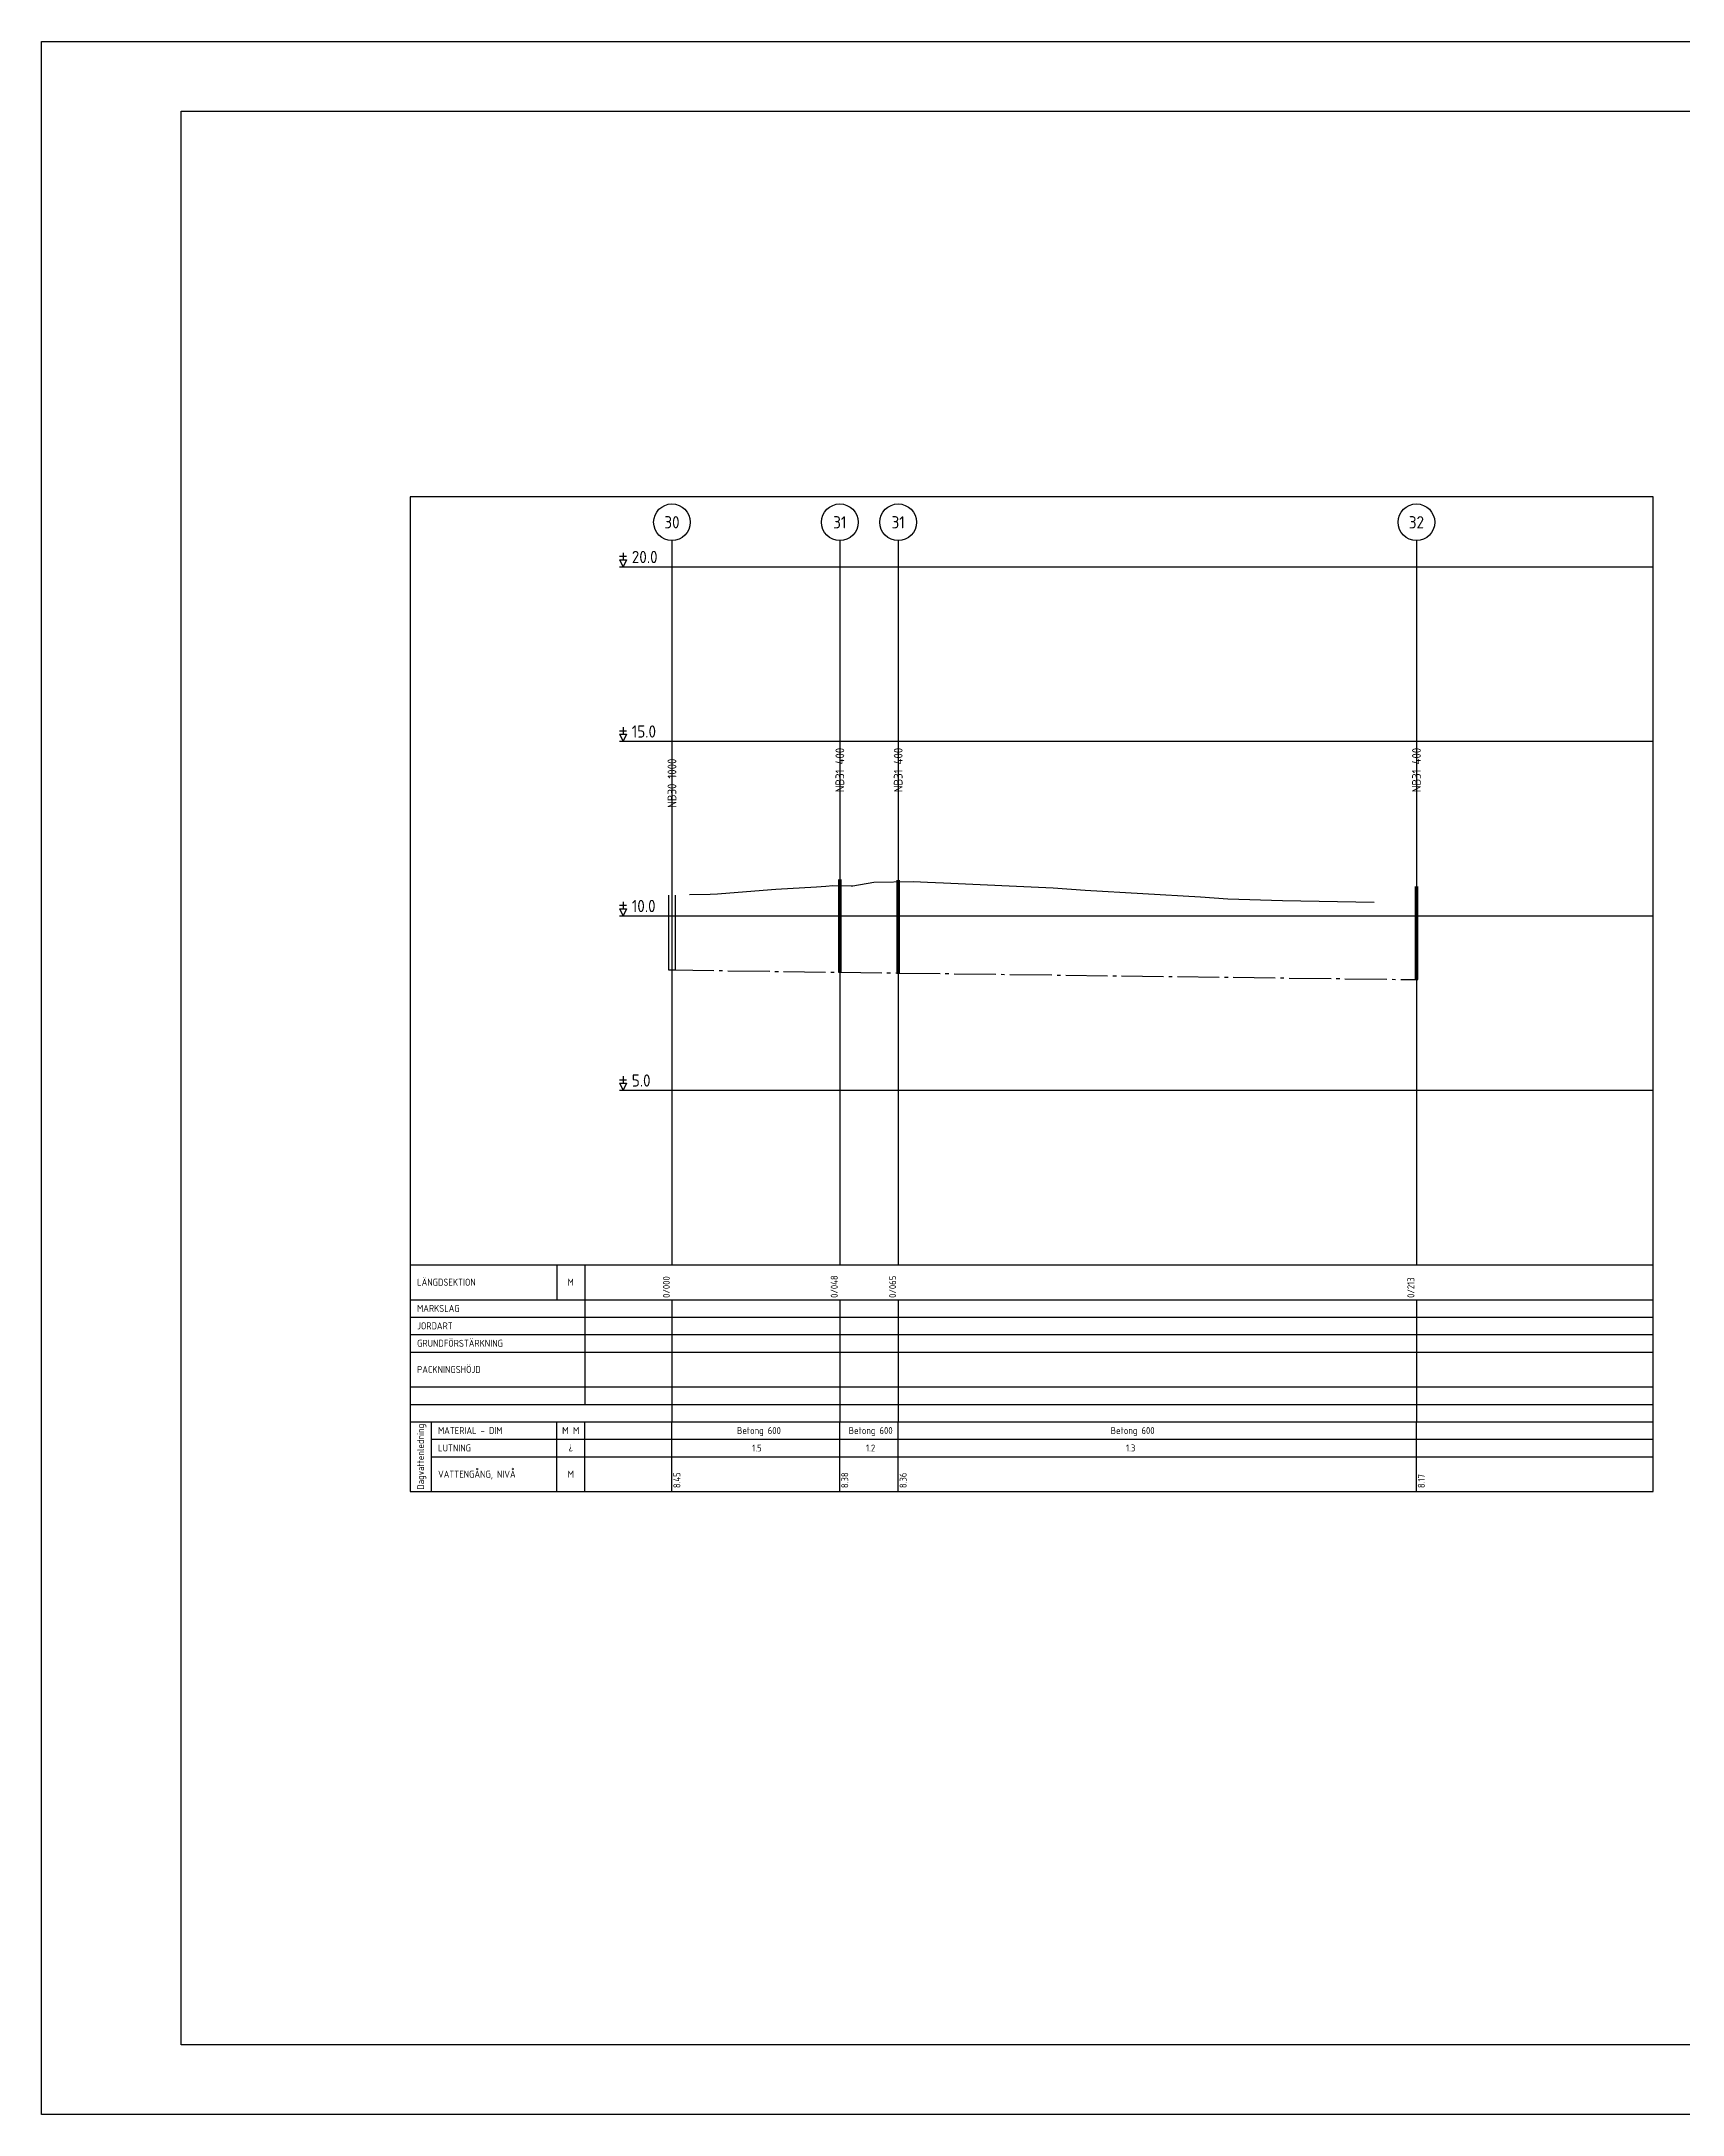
# Model space of a CAD drawing. Header units: metres. Extents: x 14120 to 17296, y 12612 to 17223.
# Drawn here: x 16436 to 16906, y 13333 to 13927 of the extents above; entities that cross this region are included whole.
import ezdxf
from ezdxf.enums import TextEntityAlignment as Align

# ---------------------------------------------------------------- set-up
doc = ezdxf.new("R2010")
doc.units = ezdxf.units.M
doc.header["$MEASUREMENT"] = 0
doc.linetypes.add('BH90-PMB-DV', pattern=[16, 12, -1.5, 1, -1.5])
doc.layers.get('DEFPOINTS').update_dxf_attribs({"color": 5, "linetype": 'CONTINUOUS'})
for name, color, linetype in [('M-368-T', 1, 'CONTINUOUS'), ('M-368A', 1, 'CONTINUOUS'), ('M-368B', 4, 'CONTINUOUS'), ('M-412', 3, 'BH90-PMB-DV'), ('M-46-Brunn_nb', 6, 'CONTINUOUS'), ('M-46-MARK', 4, 'CONTINUOUS'), ('M-466-x', 3, 'CONTINUOUS'), ('M-468A', 1, 'CONTINUOUS'), ('M-469-x', 3, 'CONTINUOUS')]:
    doc.layers.add(name, color=color, linetype=linetype)
doc.styles.add('ISO', font='iso.shx')
doc.styles.add('ISO18', font='ISO3098', dxfattribs={"height": 1.8})
doc.styles.add('ISO3098', font='iso3098.shx')

msp = doc.modelspace()

# ---------------------------------------------------------------- linework, layer by layer
at = {"layer": 'DEFPOINTS', "flags": 128}
for points in [[(16435.774, 13332.642), (16435.774, 13926.642), (17276.774, 13926.642), (17276.774, 13332.642)], [(16475.774, 13352.642), (16475.774, 13906.642), (17256.774, 13906.642), (17256.774, 13472.642), (17156.774, 13472.642), (17156.774, 13352.642)]]:
    msp.add_lwpolyline(points, close=True, dxfattribs=at)
at = {"layer": 'M-368-T'}
for p, q in [((16601.386, 13779.126), (16603.386, 13779.126)), ((16601.386, 13778.126), (16603.386, 13778.126)), ((16601.386, 13778.126), (16602.386, 13776.126)), ((16602.386, 13780.126), (16602.386, 13778.126)), ((16603.386, 13778.126), (16602.386, 13776.126)), ((16601.386, 13729.126), (16603.386, 13729.126)), ((16601.386, 13728.126), (16603.386, 13728.126)), ((16601.386, 13728.126), (16602.386, 13726.126)), ((16602.386, 13730.126), (16602.386, 13728.126)), ((16603.386, 13728.126), (16602.386, 13726.126)), ((16602.386, 13680.126), (16602.386, 13678.126)), ((16601.386, 13679.126), (16603.386, 13679.126)), ((16601.386, 13678.126), (16603.386, 13678.126)), ((16601.386, 13678.126), (16602.386, 13676.126)), ((16603.386, 13678.126), (16602.386, 13676.126)), ((16601.386, 13629.126), (16603.386, 13629.126)), ((16601.386, 13628.126), (16603.386, 13628.126)), ((16601.386, 13628.126), (16602.386, 13626.126)), ((16602.386, 13630.126), (16602.386, 13628.126)), ((16603.386, 13628.126), (16602.386, 13626.126))]:
    msp.add_line(p, q, dxfattribs=at)
at = {"layer": 'M-368A'}
msp.add_lwpolyline([(16541.386, 13511.126), (16897.471, 13511.126), (16897.471, 13796.126), (16541.386, 13796.126)], close=True, dxfattribs=at)
at = {"layer": 'M-368B'}
for p, q in [((16601.386, 13776.126), (16897.471, 13776.126)), ((16601.386, 13726.126), (16897.471, 13726.126)), ((16601.386, 13676.126), (16897.471, 13676.126)), ((16601.386, 13626.126), (16897.471, 13626.126))]:
    msp.add_line(p, q, dxfattribs=at)
at = {"layer": 'M-412'}
for points in [[(16616.386, 13660.626), (16664.476, 13659.926)], [(16664.476, 13659.926), (16681.196, 13659.726)], [(16681.196, 13659.726), (16829.656, 13657.826)]]:
    msp.add_lwpolyline(points, dxfattribs=at)
at = {"layer": 'M-46-Brunn_nb'}
for points in [[(16664.076, 13686.566), (16664.076, 13659.926), (16664.876, 13659.926), (16664.876, 13686.566)], [(16680.796, 13686.366), (16680.796, 13659.726), (16681.596, 13659.726), (16681.596, 13686.366)], [(16615.386, 13682.029), (16615.386, 13660.626), (16617.386, 13660.626), (16617.386, 13682.029)], [(16829.256, 13684.466), (16829.256, 13657.826), (16830.056, 13657.826), (16830.056, 13684.466)]]:
    msp.add_lwpolyline(points, dxfattribs=at)
at = {"layer": 'M-46-MARK', "flags": 128}
msp.add_lwpolyline([(16621.455, 13682.173), (16627.308, 13682.34), (16627.309, 13682.34), (16629.427, 13682.4), (16629.428, 13682.4), (16635.318, 13682.882), (16635.319, 13682.882), (16646.169, 13683.771), (16657.828, 13684.427), (16657.829, 13684.427), (16660.506, 13684.634), (16662.487, 13684.787), (16667.685, 13684.738), (16668.047, 13684.715), (16668.222, 13684.704), (16674.248, 13685.78), (16674.249, 13685.78), (16685.612, 13685.905), (16689.611, 13685.76), (16694.127, 13685.565), (16694.128, 13685.565), (16725.617, 13684.137), (16734.721, 13683.454), (16734.722, 13683.454), (16767.749, 13681.545), (16775.632, 13681.024), (16775.633, 13681.024), (16791.26, 13680.546), (16791.261, 13680.546), (16817.592, 13679.997), (16817.593, 13679.997)], dxfattribs=at)
at = {"layer": 'M-466-x'}
for p, q in [((16616.386, 13783.626), (16616.386, 13576.126)), ((16664.476, 13783.626), (16664.476, 13576.126)), ((16681.196, 13783.626), (16681.196, 13576.126)), ((16829.656, 13783.626), (16829.656, 13576.126)), ((16616.386, 13511.126), (16616.386, 13531.126)), ((16664.476, 13511.126), (16664.476, 13531.126)), ((16681.196, 13511.126), (16681.196, 13531.126)), ((16829.656, 13511.126), (16829.656, 13531.126))]:
    msp.add_line(p, q, dxfattribs=at)
for centre in [(16616.386, 13788.876), (16664.476, 13788.876), (16681.196, 13788.876), (16829.656, 13788.876)]:
    msp.add_circle(centre, 5.25, dxfattribs=at)
at = {"layer": 'M-468A'}
for p, q in [((16541.386, 13576.126), (16897.471, 13576.126)), ((16583.386, 13576.126), (16583.386, 13566.126)), ((16591.386, 13576.126), (16591.386, 13536.126)), ((16541.386, 13566.126), (16897.471, 13566.126)), ((16541.386, 13561.126), (16897.471, 13561.126)), ((16541.386, 13556.126), (16897.471, 13556.126)), ((16541.386, 13551.126), (16897.471, 13551.126)), ((16541.386, 13541.126), (16897.471, 13541.126)), ((16541.386, 13536.126), (16897.471, 13536.126)), ((16541.386, 13531.126), (16897.471, 13531.126)), ((16547.386, 13531.126), (16547.386, 13511.126)), ((16547.386, 13526.126), (16897.471, 13526.126)), ((16583.386, 13511.126), (16583.386, 13531.126)), ((16591.386, 13511.126), (16591.386, 13531.126)), ((16547.386, 13521.126), (16897.471, 13521.126))]:
    msp.add_line(p, q, dxfattribs=at)
at = {"layer": 'M-469-x', "linetype": 'Continuous'}
for p, q in [((16616.386, 13566.126), (16616.386, 13531.126)), ((16664.476, 13566.126), (16664.476, 13531.126)), ((16681.196, 13566.126), (16681.196, 13531.126)), ((16829.656, 13566.126), (16829.656, 13531.126))]:
    msp.add_line(p, q, dxfattribs=at)

# ---------------------------------------------------------------- texts
at = {"layer": 'M-368-T', "style": 'ISO'}
for s, p in [('20.0', (16604.886, 13776.126)), ('15.0', (16604.886, 13726.126)), ('10.0', (16604.886, 13676.126)), ('5.0', (16604.886, 13626.126))]:
    msp.add_text(s, height=3.5, dxfattribs=at).set_placement(p, align=Align.BOTTOM_LEFT)
at = {"layer": 'M-466-x', "style": 'ISO'}
for s, height, p in [('30', 3.5, (16616.386, 13788.876)), ('31', 3.5, (16664.476, 13788.876)), ('31', 3.5, (16681.196, 13788.876)), ('32', 3.5, (16829.656, 13788.876)), (' Betong 600', 2, (16640.728, 13528.626)), ('Betong 600', 2, (16673.316, 13528.626)), (' Betong 600', 2, (16747.792, 13528.626)), ('1.5', 2, (16640.728, 13523.626)), ('1.2', 2, (16673.307, 13523.626)), ('1.3', 2, (16747.792, 13523.626))]:
    msp.add_text(s, height=height, dxfattribs=at).set_placement(p, align=Align.MIDDLE_CENTER)
for s, p in [('NB31 400', (16664.476, 13711.511)), ('NB31 400', (16681.196, 13711.511)), ('NB31 400', (16829.656, 13711.511)), ('NB30 1000', (16616.386, 13707.029))]:
    msp.add_text(s, height=2.5, rotation=90, dxfattribs=at).set_placement(p, align=Align.MIDDLE_LEFT)
for s, p in [('0/000', (16616.386, 13566.626)), ('0/048', (16664.476, 13566.626)), ('0/065', (16681.196, 13566.626)), ('0/213', (16829.656, 13566.626))]:
    msp.add_text(s, height=2, rotation=90, dxfattribs=at).set_placement(p, align=Align.BOTTOM_LEFT)
for s, p in [('8.45', (16616.786, 13512.126)), ('8.38', (16664.876, 13512.126)), ('8.36', (16681.596, 13512.126)), ('8.17', (16830.056, 13512.126))]:
    msp.add_text(s, height=2, rotation=90, dxfattribs=at).set_placement(p, align=Align.TOP_LEFT)
at = {"layer": 'M-468A', "style": 'ISO'}
for s, p in [('LÄNGDSEKTION', (16543.386, 13571.126)), ('MARKSLAG', (16543.386, 13563.626)), ('JORDART', (16543.386, 13558.626)), ('GRUNDFÖRSTÄRKNING', (16543.386, 13553.626)), ('PACKNINGSHÖJD', (16543.386, 13546.126)), ('MATERIAL - DIM', (16549.386, 13528.626)), ('LUTNING', (16549.386, 13523.626)), ('VATTENGÅNG, NIVÅ', (16549.386, 13516.126))]:
    msp.add_text(s, height=2, dxfattribs=at).set_placement(p, align=Align.MIDDLE_LEFT)
at = {"layer": 'M-468A'}
for s, style, p in [('M', 'ISO', (16587.386, 13571.126)), ('M M', 'ISO18', (16587.386, 13528.626)), ('¿', 'ISO3098', (16587.386, 13523.626)), ('M', 'ISO18', (16587.386, 13516.126))]:
    msp.add_text(s, height=2, dxfattribs=dict(at, style=style)).set_placement(p, align=Align.MIDDLE_CENTER)
at = {"layer": 'M-468A', "style": 'ISO'}
msp.add_text('Dagvattenledning', height=2, rotation=90, dxfattribs=at).set_placement((16543.386, 13521.126), align=Align.TOP_CENTER)

doc.saveas('drawing.dxf')
